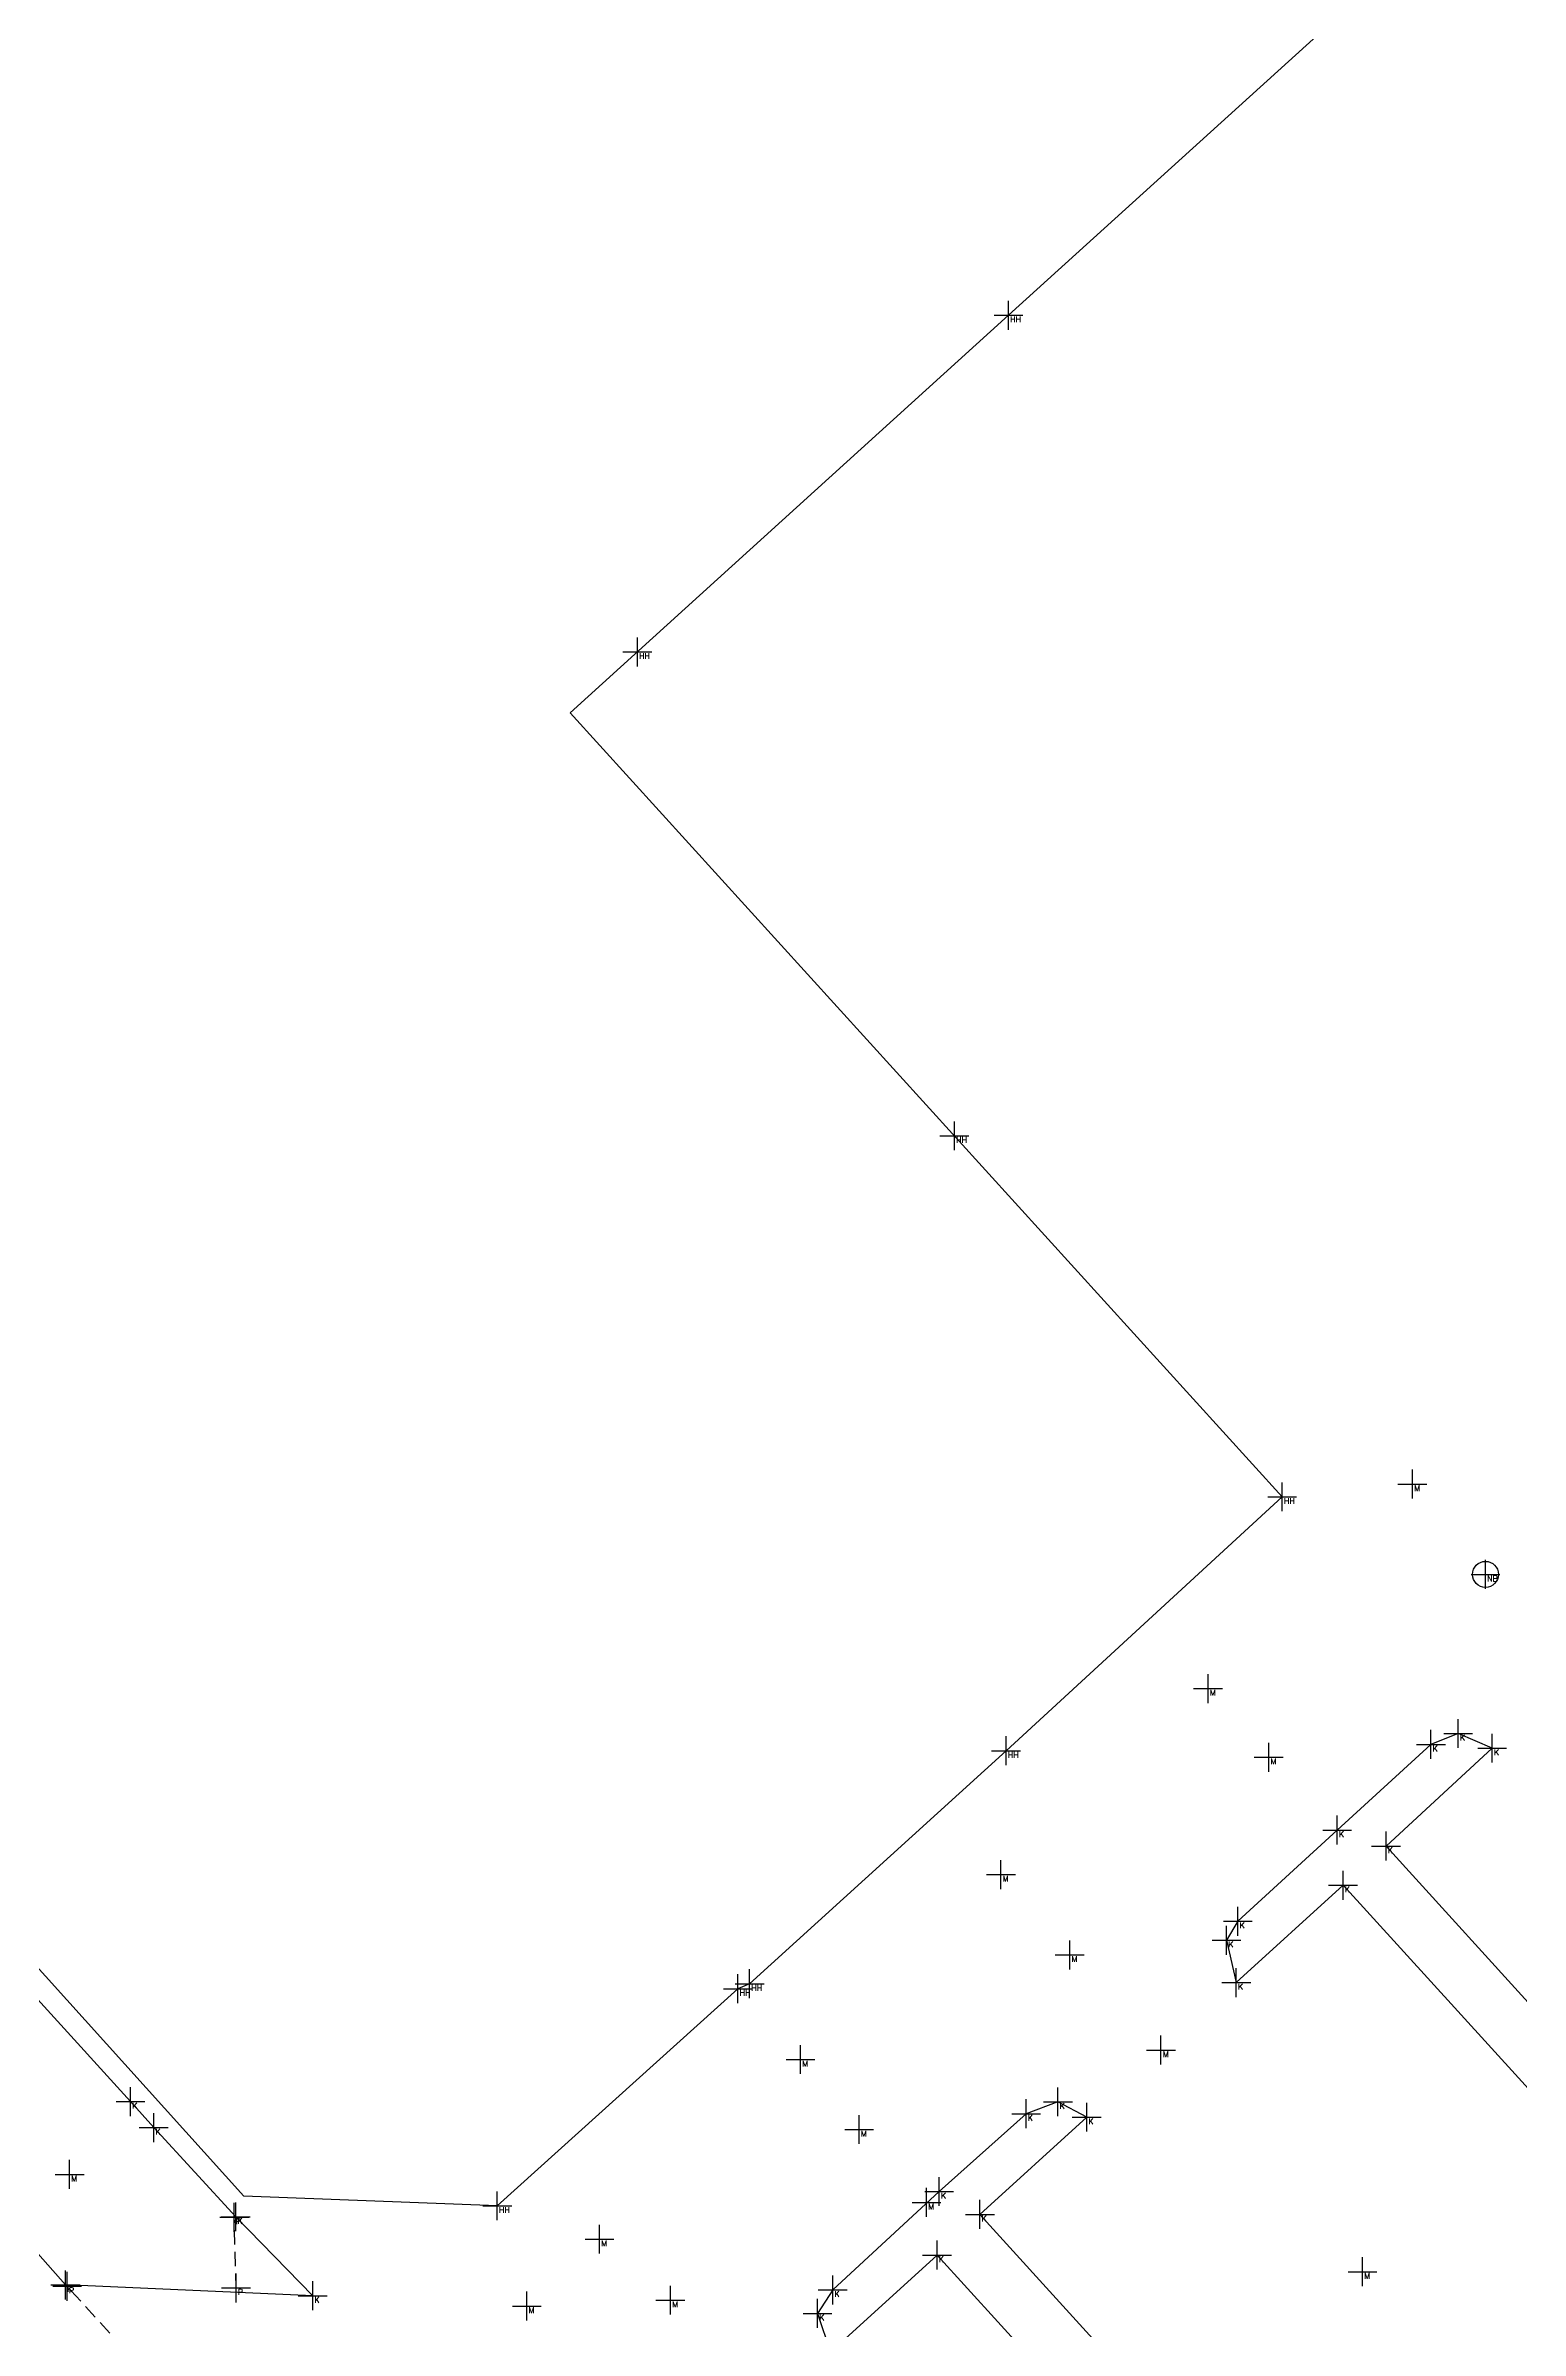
# Model space of a CAD drawing. Header units: metres. Extents: x 113488 to 113987, y 6281306 to 6282136.
# Drawn here: x 113897.9 to 113948.9, y 6281607.7 to 6281686.8 of the extents above; entities that cross this region are included whole.
import ezdxf
from ezdxf.enums import TextEntityAlignment as Align

# ---------------------------------------------------------------- set-up
doc = ezdxf.new("R2010")
doc.units = ezdxf.units.M
doc.header["$PDMODE"] = 2
doc.header["$PDSIZE"] = 0.5
doc.linetypes.add('DASHED', pattern=[0.75, 0.5, -0.25])
for name, color, linetype in [('M-2VA', 7, 'Continuous'), ('M-3YTOR', 7, 'Continuous'), ('M-7HUS', 7, 'Continuous'), ('M-BEF-BRUNNAR-INMÄTT', 7, 'Continuous'), ('M-BEF-BYGGNAD-INMÄTT', 7, 'Continuous'), ('M-BEF-VÄGKANT', 6, 'DASHED'), ('M-BEF-VÄGKANTSTÖD', 1, 'Continuous'), ('M-BRUNNAR', 3, 'Continuous'), ('pntdesc', 1, 'Continuous')]:
    doc.layers.add(name, color=color, linetype=linetype)
doc.styles.get("Standard").update_dxf_attribs({"font": 'simplex8.shx'})

# ---------------------------------------------------------------- blocks, each defined once
blk = doc.blocks.new('meas')
at = {"color": 0}
blk.add_point((0, 0), dxfattribs=at)
at = {"layer": 'pntdesc'}
blk.add_attdef('PNTDESC', text='', height=1, dxfattribs=at).set_placement((0.3, -0.21), align=Align.TOP_LEFT)
blk = doc.blocks.new('NB')
at = {"layer": 'M-BRUNNAR', "ltscale": 0.1}
blk.add_circle((0, 0), 0.45, dxfattribs=at)

msp = doc.modelspace()

# ---------------------------------------------------------------- linework, layer by layer
at = {"layer": 'M-BEF-BYGGNAD-INMÄTT'}
for points in [[(113916.037, 6281663.693, 7.491), (113931.201, 6281677.449, 7.445), (113955.861, 6281699.803, 7.305), (113951.201, 6281718.835, 7.411), (113946.781, 6281736.894, 7.202)], [(113916.037, 6281663.693, 7.813), (113940.675, 6281636.553, 7.42), (113931.117, 6281627.765, 7.575), (113922.241, 6281619.7, 7.515), (113921.836, 6281619.528, 7.492), (113913.509, 6281612.012, 7.471), (113904.74, 6281612.343, 7.358)], [(113904.74, 6281612.343, 7.358), (113891.739, 6281626.759, 7.583)]]:
    msp.add_polyline3d(points, dxfattribs=at)
at = {"layer": 'M-BEF-VÄGKANT'}
for points in [[(113904.47, 6281609.171, 7.161), (113904.405, 6281611.616, 7.369)], [(113905.158, 6281602.067, 6.871), (113898.624, 6281609.226, 7.021)]]:
    msp.add_polyline3d(points, dxfattribs=at)
at = {"layer": 'M-BEF-VÄGKANTSTÖD'}
for points in [[(113889.243, 6281629.195, 7.771), (113892.316, 6281625.781, 7.856), (113892.314, 6281625.786, 7.839), (113891.958, 6281625.364, 7.508), (113900.816, 6281615.619, 7.424), (113901.617, 6281614.719, 7.423), (113904.458, 6281611.632, 7.358), (113907.122, 6281608.899, 7.079), (113898.561, 6281609.274, 7.058), (113897.169, 6281610.86, 7.174)], [(113961.065, 6281605.977, 7.299), (113944.271, 6281624.466, 7.287), (113947.942, 6281627.853, 7.226), (113946.766, 6281628.361, 7.25), (113945.823, 6281627.984, 7.279), (113942.579, 6281625.017, 7.336), (113939.14, 6281621.862, 7.374), (113938.747, 6281621.203, 7.35), (113939.084, 6281619.739, 7.326), (113942.782, 6281623.106, 7.347), (113952.933, 6281611.952, 7.341)], [(113940.789, 6281600.068, 7.345), (113930.213, 6281611.715, 7.321), (113933.909, 6281615.079, 7.318), (113932.912, 6281615.611, 7.287), (113931.813, 6281615.198, 7.296), (113928.803, 6281612.508, 7.248), (113925.12, 6281609.102, 7.178), (113924.593, 6281608.29, 7.161), (113925.041, 6281606.944, 7.135), (113928.728, 6281610.309, 7.204), (113942.381, 6281595.305, 7.16)]]:
    msp.add_polyline3d(points, dxfattribs=at)

# ---------------------------------------------------------------- block references
at = {"layer": 'M-2VA', "color": 20}
ref = msp.add_blockref('meas', (113947.71, 6281633.868, 7.238), dxfattribs=dict(at, xscale=0.2, yscale=0.2, zscale=0.2))
ref.add_attrib('PNTDESC', 'NB', dxfattribs={"layer": 'pntdesc', "height": 0.2}).set_placement((113947.77, 6281633.826, 7.238), align=Align.TOP_LEFT)
at = {"layer": 'M-3YTOR', "color": 90}
ref = msp.add_blockref('meas', (113945.183, 6281636.995, 7.298), dxfattribs=dict(at, xscale=0.2, yscale=0.2, zscale=0.2))
ref.add_attrib('PNTDESC', 'M', dxfattribs={"layer": 'pntdesc', "height": 0.2}).set_placement((113945.243, 6281636.953, 7.298), align=Align.TOP_LEFT)
ref = msp.add_blockref('meas', (113938.111, 6281629.915, 7.472), dxfattribs=dict(at, xscale=0.2, yscale=0.2, zscale=0.2))
ref.add_attrib('PNTDESC', 'M', dxfattribs={"layer": 'pntdesc', "height": 0.2}).set_placement((113938.171, 6281629.873, 7.472), align=Align.TOP_LEFT)
at = {"layer": 'M-3YTOR', "color": 130}
ref = msp.add_blockref('meas', (113946.766, 6281628.361, 7.25), dxfattribs=dict(at, xscale=0.2, yscale=0.2, zscale=0.2))
ref.add_attrib('PNTDESC', 'K', dxfattribs={"layer": 'pntdesc', "height": 0.2}).set_placement((113946.826, 6281628.319, 7.25), align=Align.TOP_LEFT)
at = {"layer": 'M-3YTOR', "color": 90}
ref = msp.add_blockref('meas', (113940.209, 6281627.537, 7.396), dxfattribs=dict(at, xscale=0.2, yscale=0.2, zscale=0.2))
ref.add_attrib('PNTDESC', 'M', dxfattribs={"layer": 'pntdesc', "height": 0.2}).set_placement((113940.269, 6281627.495, 7.396), align=Align.TOP_LEFT)
at = {"layer": 'M-3YTOR', "color": 130}
ref = msp.add_blockref('meas', (113945.823, 6281627.984, 7.279), dxfattribs=dict(at, xscale=0.2, yscale=0.2, zscale=0.2))
ref.add_attrib('PNTDESC', 'K', dxfattribs={"layer": 'pntdesc', "height": 0.2}).set_placement((113945.883, 6281627.942, 7.279), align=Align.TOP_LEFT)
ref = msp.add_blockref('meas', (113947.942, 6281627.853, 7.226), dxfattribs=dict(at, xscale=0.2, yscale=0.2, zscale=0.2))
ref.add_attrib('PNTDESC', 'K', dxfattribs={"layer": 'pntdesc', "height": 0.2}).set_placement((113948.002, 6281627.811, 7.226), align=Align.TOP_LEFT)
ref = msp.add_blockref('meas', (113942.579, 6281625.017, 7.336), dxfattribs=dict(at, xscale=0.2, yscale=0.2, zscale=0.2))
ref.add_attrib('PNTDESC', 'K', dxfattribs={"layer": 'pntdesc', "height": 0.2}).set_placement((113942.639, 6281624.975, 7.336), align=Align.TOP_LEFT)
ref = msp.add_blockref('meas', (113944.271, 6281624.466, 7.287), dxfattribs=dict(at, xscale=0.2, yscale=0.2, zscale=0.2))
ref.add_attrib('PNTDESC', 'K', dxfattribs={"layer": 'pntdesc', "height": 0.2}).set_placement((113944.331, 6281624.424, 7.287), align=Align.TOP_LEFT)
at = {"layer": 'M-3YTOR', "color": 90}
ref = msp.add_blockref('meas', (113930.941, 6281623.475, 7.501), dxfattribs=dict(at, xscale=0.2, yscale=0.2, zscale=0.2))
ref.add_attrib('PNTDESC', 'M', dxfattribs={"layer": 'pntdesc', "height": 0.2}).set_placement((113931.001, 6281623.433, 7.501), align=Align.TOP_LEFT)
at = {"layer": 'M-3YTOR', "color": 130}
ref = msp.add_blockref('meas', (113942.782, 6281623.106, 7.347), dxfattribs=dict(at, xscale=0.2, yscale=0.2, zscale=0.2))
ref.add_attrib('PNTDESC', 'K', dxfattribs={"layer": 'pntdesc', "height": 0.2}).set_placement((113942.842, 6281623.064, 7.347), align=Align.TOP_LEFT)
ref = msp.add_blockref('meas', (113939.14, 6281621.862, 7.374), dxfattribs=dict(at, xscale=0.2, yscale=0.2, zscale=0.2))
ref.add_attrib('PNTDESC', 'K', dxfattribs={"layer": 'pntdesc', "height": 0.2}).set_placement((113939.2, 6281621.82, 7.374), align=Align.TOP_LEFT)
ref = msp.add_blockref('meas', (113938.747, 6281621.203, 7.35), dxfattribs=dict(at, xscale=0.2, yscale=0.2, zscale=0.2))
ref.add_attrib('PNTDESC', 'K', dxfattribs={"layer": 'pntdesc', "height": 0.2}).set_placement((113938.807, 6281621.161, 7.35), align=Align.TOP_LEFT)
at = {"layer": 'M-3YTOR', "color": 90}
ref = msp.add_blockref('meas', (113933.322, 6281620.695, 7.407), dxfattribs=dict(at, xscale=0.2, yscale=0.2, zscale=0.2))
ref.add_attrib('PNTDESC', 'M', dxfattribs={"layer": 'pntdesc', "height": 0.2}).set_placement((113933.382, 6281620.653, 7.407), align=Align.TOP_LEFT)
at = {"layer": 'M-3YTOR', "color": 130}
ref = msp.add_blockref('meas', (113939.084, 6281619.739, 7.326), dxfattribs=dict(at, xscale=0.2, yscale=0.2, zscale=0.2))
ref.add_attrib('PNTDESC', 'K', dxfattribs={"layer": 'pntdesc', "height": 0.2}).set_placement((113939.144, 6281619.697, 7.326), align=Align.TOP_LEFT)
at = {"layer": 'M-3YTOR', "color": 90}
ref = msp.add_blockref('meas', (113924.005, 6281617.078, 7.36), dxfattribs=dict(at, xscale=0.2, yscale=0.2, zscale=0.2))
ref.add_attrib('PNTDESC', 'M', dxfattribs={"layer": 'pntdesc', "height": 0.2}).set_placement((113924.065, 6281617.036, 7.36), align=Align.TOP_LEFT)
ref = msp.add_blockref('meas', (113936.48, 6281617.402, 7.279), dxfattribs=dict(at, xscale=0.2, yscale=0.2, zscale=0.2))
ref.add_attrib('PNTDESC', 'M', dxfattribs={"layer": 'pntdesc', "height": 0.2}).set_placement((113936.54, 6281617.36, 7.279), align=Align.TOP_LEFT)
at = {"layer": 'M-3YTOR', "color": 130}
ref = msp.add_blockref('meas', (113900.816, 6281615.619, 7.424), dxfattribs=dict(at, xscale=0.2, yscale=0.2, zscale=0.2))
ref.add_attrib('PNTDESC', 'K', dxfattribs={"layer": 'pntdesc', "height": 0.2}).set_placement((113900.876, 6281615.577, 7.424), align=Align.TOP_LEFT)
ref = msp.add_blockref('meas', (113932.912, 6281615.611, 7.287), dxfattribs=dict(at, xscale=0.2, yscale=0.2, zscale=0.2))
ref.add_attrib('PNTDESC', 'K', dxfattribs={"layer": 'pntdesc', "height": 0.2}).set_placement((113932.972, 6281615.569, 7.287), align=Align.TOP_LEFT)
ref = msp.add_blockref('meas', (113901.617, 6281614.719, 7.423), dxfattribs=dict(at, xscale=0.2, yscale=0.2, zscale=0.2))
ref.add_attrib('PNTDESC', 'K', dxfattribs={"layer": 'pntdesc', "height": 0.2}).set_placement((113901.677, 6281614.677, 7.423), align=Align.TOP_LEFT)
at = {"layer": 'M-3YTOR', "color": 90}
ref = msp.add_blockref('meas', (113926.034, 6281614.654, 7.282), dxfattribs=dict(at, xscale=0.2, yscale=0.2, zscale=0.2))
ref.add_attrib('PNTDESC', 'M', dxfattribs={"layer": 'pntdesc', "height": 0.2}).set_placement((113926.094, 6281614.612, 7.282), align=Align.TOP_LEFT)
at = {"layer": 'M-3YTOR', "color": 130}
ref = msp.add_blockref('meas', (113931.813, 6281615.198, 7.296), dxfattribs=dict(at, xscale=0.2, yscale=0.2, zscale=0.2))
ref.add_attrib('PNTDESC', 'K', dxfattribs={"layer": 'pntdesc', "height": 0.2}).set_placement((113931.873, 6281615.156, 7.296), align=Align.TOP_LEFT)
ref = msp.add_blockref('meas', (113933.909, 6281615.079, 7.318), dxfattribs=dict(at, xscale=0.2, yscale=0.2, zscale=0.2))
ref.add_attrib('PNTDESC', 'K', dxfattribs={"layer": 'pntdesc', "height": 0.2}).set_placement((113933.969, 6281615.037, 7.318), align=Align.TOP_LEFT)
at = {"layer": 'M-3YTOR', "color": 90}
ref = msp.add_blockref('meas', (113898.706, 6281613.098, 7.223), dxfattribs=dict(at, xscale=0.2, yscale=0.2, zscale=0.2))
ref.add_attrib('PNTDESC', 'M', dxfattribs={"layer": 'pntdesc', "height": 0.2}).set_placement((113898.766, 6281613.056, 7.223), align=Align.TOP_LEFT)
at = {"layer": 'M-3YTOR', "color": 130}
ref = msp.add_blockref('meas', (113928.803, 6281612.508, 7.248), dxfattribs=dict(at, xscale=0.2, yscale=0.2, zscale=0.2))
ref.add_attrib('PNTDESC', 'K', dxfattribs={"layer": 'pntdesc', "height": 0.2}).set_placement((113928.863, 6281612.466, 7.248), align=Align.TOP_LEFT)
at = {"layer": 'M-3YTOR', "color": 164}
ref = msp.add_blockref('meas', (113904.405, 6281611.616, 7.369), dxfattribs=dict(at, xscale=0.2, yscale=0.2, zscale=0.2))
ref.add_attrib('PNTDESC', 'P', dxfattribs={"layer": 'pntdesc', "height": 0.2}).set_placement((113904.465, 6281611.574, 7.369), align=Align.TOP_LEFT)
at = {"layer": 'M-3YTOR', "color": 130}
ref = msp.add_blockref('meas', (113904.458, 6281611.632, 7.358), dxfattribs=dict(at, xscale=0.2, yscale=0.2, zscale=0.2))
ref.add_attrib('PNTDESC', 'K', dxfattribs={"layer": 'pntdesc', "height": 0.2}).set_placement((113904.518, 6281611.59, 7.358), align=Align.TOP_LEFT)
at = {"layer": 'M-3YTOR', "color": 90}
ref = msp.add_blockref('meas', (113928.363, 6281612.132, 7.22), dxfattribs=dict(at, xscale=0.2, yscale=0.2, zscale=0.2))
ref.add_attrib('PNTDESC', 'M', dxfattribs={"layer": 'pntdesc', "height": 0.2}).set_placement((113928.423, 6281612.09, 7.22), align=Align.TOP_LEFT)
at = {"layer": 'M-3YTOR', "color": 130}
ref = msp.add_blockref('meas', (113930.213, 6281611.715, 7.321), dxfattribs=dict(at, xscale=0.2, yscale=0.2, zscale=0.2))
ref.add_attrib('PNTDESC', 'K', dxfattribs={"layer": 'pntdesc', "height": 0.2}).set_placement((113930.273, 6281611.673, 7.321), align=Align.TOP_LEFT)
at = {"layer": 'M-3YTOR', "color": 90}
ref = msp.add_blockref('meas', (113917.048, 6281610.856, 7.255), dxfattribs=dict(at, xscale=0.2, yscale=0.2, zscale=0.2))
ref.add_attrib('PNTDESC', 'M', dxfattribs={"layer": 'pntdesc', "height": 0.2}).set_placement((113917.108, 6281610.814, 7.255), align=Align.TOP_LEFT)
at = {"layer": 'M-3YTOR', "color": 130}
ref = msp.add_blockref('meas', (113928.728, 6281610.309, 7.204), dxfattribs=dict(at, xscale=0.2, yscale=0.2, zscale=0.2))
ref.add_attrib('PNTDESC', 'K', dxfattribs={"layer": 'pntdesc', "height": 0.2}).set_placement((113928.788, 6281610.267, 7.204), align=Align.TOP_LEFT)
ref = msp.add_blockref('meas', (113898.561, 6281609.274, 7.058), dxfattribs=dict(at, xscale=0.2, yscale=0.2, zscale=0.2))
ref.add_attrib('PNTDESC', 'K', dxfattribs={"layer": 'pntdesc', "height": 0.2}).set_placement((113898.621, 6281609.232, 7.058), align=Align.TOP_LEFT)
at = {"layer": 'M-3YTOR', "color": 164}
ref = msp.add_blockref('meas', (113898.624, 6281609.226, 7.021), dxfattribs=dict(at, xscale=0.2, yscale=0.2, zscale=0.2))
ref.add_attrib('PNTDESC', 'P', dxfattribs={"layer": 'pntdesc', "height": 0.2}).set_placement((113898.684, 6281609.184, 7.021), align=Align.TOP_LEFT)
ref = msp.add_blockref('meas', (113904.47, 6281609.171, 7.161), dxfattribs=dict(at, xscale=0.2, yscale=0.2, zscale=0.2))
ref.add_attrib('PNTDESC', 'P', dxfattribs={"layer": 'pntdesc', "height": 0.2}).set_placement((113904.53, 6281609.129, 7.161), align=Align.TOP_LEFT)
at = {"layer": 'M-3YTOR', "color": 130}
ref = msp.add_blockref('meas', (113925.12, 6281609.102, 7.178), dxfattribs=dict(at, xscale=0.2, yscale=0.2, zscale=0.2))
ref.add_attrib('PNTDESC', 'K', dxfattribs={"layer": 'pntdesc', "height": 0.2}).set_placement((113925.18, 6281609.06, 7.178), align=Align.TOP_LEFT)
at = {"layer": 'M-3YTOR', "color": 90}
ref = msp.add_blockref('meas', (113943.454, 6281609.729, 7.162), dxfattribs=dict(at, xscale=0.2, yscale=0.2, zscale=0.2))
ref.add_attrib('PNTDESC', 'M', dxfattribs={"layer": 'pntdesc', "height": 0.2}).set_placement((113943.514, 6281609.687, 7.162), align=Align.TOP_LEFT)
at = {"layer": 'M-3YTOR', "color": 130}
ref = msp.add_blockref('meas', (113907.122, 6281608.899, 7.079), dxfattribs=dict(at, xscale=0.2, yscale=0.2, zscale=0.2))
ref.add_attrib('PNTDESC', 'K', dxfattribs={"layer": 'pntdesc', "height": 0.2}).set_placement((113907.182, 6281608.857, 7.079), align=Align.TOP_LEFT)
at = {"layer": 'M-3YTOR', "color": 90}
ref = msp.add_blockref('meas', (113914.532, 6281608.543, 7.183), dxfattribs=dict(at, xscale=0.2, yscale=0.2, zscale=0.2))
ref.add_attrib('PNTDESC', 'M', dxfattribs={"layer": 'pntdesc', "height": 0.2}).set_placement((113914.592, 6281608.501, 7.183), align=Align.TOP_LEFT)
ref = msp.add_blockref('meas', (113919.501, 6281608.746, 7.161), dxfattribs=dict(at, xscale=0.2, yscale=0.2, zscale=0.2))
ref.add_attrib('PNTDESC', 'M', dxfattribs={"layer": 'pntdesc', "height": 0.2}).set_placement((113919.561, 6281608.704, 7.161), align=Align.TOP_LEFT)
at = {"layer": 'M-3YTOR', "color": 130}
ref = msp.add_blockref('meas', (113924.593, 6281608.29, 7.161), dxfattribs=dict(at, xscale=0.2, yscale=0.2, zscale=0.2))
ref.add_attrib('PNTDESC', 'K', dxfattribs={"layer": 'pntdesc', "height": 0.2}).set_placement((113924.653, 6281608.248, 7.161), align=Align.TOP_LEFT)
at = {"layer": 'M-7HUS', "color": 150}
ref = msp.add_blockref('meas', (113931.201, 6281677.449, 7.445), dxfattribs=dict(at, xscale=0.2, yscale=0.2, zscale=0.2))
ref.add_attrib('PNTDESC', 'HH', dxfattribs={"layer": 'pntdesc', "height": 0.2}).set_placement((113931.261, 6281677.407, 7.445), align=Align.TOP_LEFT)
ref = msp.add_blockref('meas', (113918.357, 6281665.798, 7.484), dxfattribs=dict(at, xscale=0.2, yscale=0.2, zscale=0.2))
ref.add_attrib('PNTDESC', 'HH', dxfattribs={"layer": 'pntdesc', "height": 0.2}).set_placement((113918.417, 6281665.756, 7.484), align=Align.TOP_LEFT)
ref = msp.add_blockref('meas', (113929.33, 6281649.05, 7.601), dxfattribs=dict(at, xscale=0.2, yscale=0.2, zscale=0.2))
ref.add_attrib('PNTDESC', 'HH', dxfattribs={"layer": 'pntdesc', "height": 0.2}).set_placement((113929.39, 6281649.008, 7.601), align=Align.TOP_LEFT)
ref = msp.add_blockref('meas', (113940.675, 6281636.553, 7.42), dxfattribs=dict(at, xscale=0.2, yscale=0.2, zscale=0.2))
ref.add_attrib('PNTDESC', 'HH', dxfattribs={"layer": 'pntdesc', "height": 0.2}).set_placement((113940.735, 6281636.511, 7.42), align=Align.TOP_LEFT)
ref = msp.add_blockref('meas', (113931.117, 6281627.765, 7.575), dxfattribs=dict(at, xscale=0.2, yscale=0.2, zscale=0.2))
ref.add_attrib('PNTDESC', 'HH', dxfattribs={"layer": 'pntdesc', "height": 0.2}).set_placement((113931.177, 6281627.723, 7.575), align=Align.TOP_LEFT)
ref = msp.add_blockref('meas', (113921.836, 6281619.528, 7.492), dxfattribs=dict(at, xscale=0.2, yscale=0.2, zscale=0.2))
ref.add_attrib('PNTDESC', 'HH', dxfattribs={"layer": 'pntdesc', "height": 0.2}).set_placement((113921.896, 6281619.486, 7.492), align=Align.TOP_LEFT)
ref = msp.add_blockref('meas', (113922.241, 6281619.7, 7.515), dxfattribs=dict(at, xscale=0.2, yscale=0.2, zscale=0.2))
ref.add_attrib('PNTDESC', 'HH', dxfattribs={"layer": 'pntdesc', "height": 0.2}).set_placement((113922.301, 6281619.658, 7.515), align=Align.TOP_LEFT)
ref = msp.add_blockref('meas', (113913.509, 6281612.012, 7.471), dxfattribs=dict(at, xscale=0.2, yscale=0.2, zscale=0.2))
ref.add_attrib('PNTDESC', 'HH', dxfattribs={"layer": 'pntdesc', "height": 0.2}).set_placement((113913.569, 6281611.97, 7.471), align=Align.TOP_LEFT)
at = {"layer": 'M-BEF-BRUNNAR-INMÄTT'}
msp.add_blockref('NB', (113947.71, 6281633.868, 7.238), dxfattribs=at)

doc.saveas('drawing.dxf')
